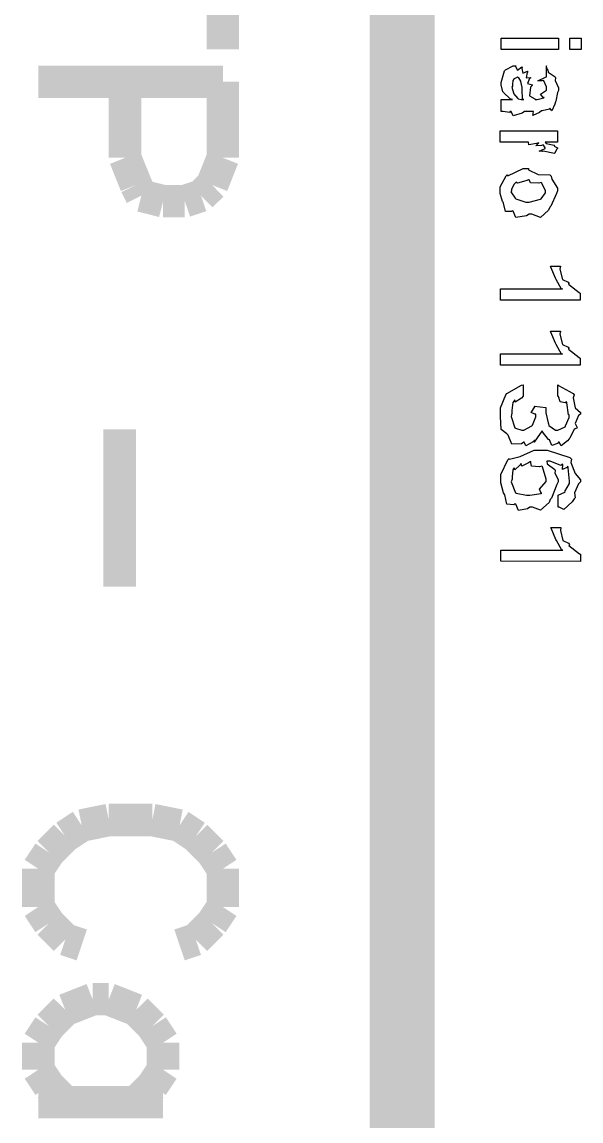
# Model space of a CAD drawing. Extents: x 0.1 to 11.6, y 0.3 to 16.3.
# Drawn here: x 1.4784 to 1.6499, y 1.7942 to 2.1317 of the extents above; entities that cross this region are included whole.
import ezdxf

# ---------------------------------------------------------------- set-up
doc = ezdxf.new("R2010")
doc.units = 0
doc.layers.get('0').update_dxf_attribs({"linetype": 'CONTINUOUS'})

msp = doc.modelspace()

# ---------------------------------------------------------------- linework, layer by layer
at = {"color": 0}
for points, const_width in [([(1.595, 0.520019), (1.595, 4.17665)], 0.02), ([(1.53999, 2.16168), (1.53999, 2.12332)], 0.01), ([(1.48335, 2.11333), (1.53999, 2.11333)], 0.01), ([(1.50999, 2.09), (1.50999, 2.11333)], 0.01), ([(1.53999, 2.11333), (1.53999, 2.09)], 0.01), ([(1.51335, 2.08165), (1.50999, 2.09)], 0.01), ([(1.53999, 2.09), (1.53668, 2.08165)], 0.01), ([(1.51497, 2.07835), (1.51335, 2.08165)], 0.01), ([(1.53668, 2.08165), (1.53331, 2.07835)], 0.01), ([(1.52165, 2.07667), (1.51497, 2.07835)], 0.01), ([(1.53331, 2.07835), (1.52832, 2.07667)], 0.01), ([(1.52832, 2.07667), (1.52165, 2.07667)], 0.01), ([(1.50836, 2.00667), (1.50836, 1.95833)], 0.01), ([(1.49669, 1.88499), (1.49164, 1.88167)], 0.01), ([(1.50499, 1.88667), (1.49669, 1.88499)], 0.01), ([(1.51833, 1.88667), (1.50499, 1.88667)], 0.01), ([(1.52669, 1.88499), (1.51833, 1.88667)], 0.01), ([(1.53168, 1.88167), (1.52669, 1.88499)], 0.01), ([(1.49164, 1.88167), (1.48665, 1.87668)], 0.01), ([(1.53668, 1.87668), (1.53168, 1.88167)], 0.01), ([(1.48665, 1.87668), (1.48335, 1.87169)], 0.01), ([(1.53999, 1.87169), (1.53668, 1.87668)], 0.01), ([(1.48335, 1.87169), (1.48335, 1.85997)], 0.01), ([(1.53999, 1.85997), (1.53999, 1.87169)], 0.01), ([(1.48335, 1.85997), (1.48665, 1.85499)], 0.01), ([(1.53668, 1.85499), (1.53999, 1.85997)], 0.01), ([(1.48665, 1.85499), (1.49164, 1.84999)], 0.01), ([(1.53168, 1.84999), (1.53668, 1.85499)], 0.01), ([(1.49164, 1.84999), (1.49669, 1.84831)], 0.01), ([(1.52669, 1.84831), (1.53168, 1.84999)], 0.01), ([(1.5, 1.83165), (1.49164, 1.82835)], 0.01), ([(1.50499, 1.83165), (1.5, 1.83165)], 0.01), ([(1.51335, 1.82835), (1.50499, 1.83165)], 0.01), ([(1.49164, 1.82835), (1.48665, 1.82335)], 0.01), ([(1.51833, 1.82335), (1.51335, 1.82835)], 0.01), ([(1.48665, 1.82335), (1.48335, 1.81831)], 0.01), ([(1.52165, 1.81831), (1.51833, 1.82335)], 0.01), ([(1.48335, 1.81831), (1.48335, 1.81)], 0.01), ([(1.52165, 1.81), (1.52165, 1.81831)], 0.01), ([(1.48335, 1.81), (1.48665, 1.80501)], 0.01), ([(1.51833, 1.80501), (1.52165, 1.81)], 0.01), ([(1.48665, 1.80501), (1.49164, 1.80003)], 0.01), ([(1.51335, 1.80003), (1.51833, 1.80501)], 0.01), ([(1.52165, 1.80003), (1.48335, 1.80003)], 0.01)]:
    msp.add_lwpolyline(points, dxfattribs=dict(at, const_width=const_width))
for points in [[(1.62538, 2.12668), (1.64296, 2.12668), (1.64296, 2.12321), (1.62538, 2.12321), (1.62538, 2.12668)], [(1.64643, 2.12668), (1.6499, 2.12668), (1.6499, 2.12321), (1.64643, 2.12321), (1.64643, 2.12668)], [(1.62885, 2.10786), (1.62819, 2.10807), (1.62614, 2.11003), (1.62603, 2.11025), (1.62586, 2.11029), (1.62538, 2.11242), (1.62538, 2.11307), (1.62538, 2.11307), (1.62646, 2.11675), (1.62668, 2.11697), (1.62668, 2.11697), (1.62912, 2.11828), (1.62993, 2.11828), (1.62983, 2.118), (1.63038, 2.11692), (1.63172, 2.11794), (1.63189, 2.11783), (1.63172, 2.11746), (1.632, 2.116), (1.63351, 2.11664), (1.63363, 2.11654), (1.63336, 2.11615), (1.63308, 2.11458), (1.63444, 2.11469), (1.6345, 2.11458), (1.63411, 2.11431), (1.63351, 2.11285), (1.63487, 2.11242), (1.63493, 2.11219), (1.63444, 2.11165), (1.63411, 2.10906), (1.63569, 2.10807), (1.63579, 2.10786), (1.63579, 2.10786), (1.63644, 2.10786), (1.63644, 2.10786), (1.63644, 2.10786), (1.63851, 2.1084), (1.63861, 2.10851), (1.63829, 2.10856), (1.63743, 2.10954), (1.63926, 2.11074), (1.63926, 2.11111), (1.63926, 2.11176), (1.63851, 2.11361), (1.6384, 2.11371), (1.63797, 2.11361), (1.63661, 2.11361), (1.639, 2.11475), (1.63926, 2.11481), (1.63926, 2.11828), (1.63921, 2.118), (1.63949, 2.11708), (1.63971, 2.11697), (1.63986, 2.11632), (1.64193, 2.11486), (1.64208, 2.11458), (1.64199, 2.11376), (1.64296, 2.11149), (1.64296, 2.11068), (1.64264, 2.11008), (1.64219, 2.10742), (1.64208, 2.10721), (1.64187, 2.1065), (1.64094, 2.10444), (1.64035, 2.10525), (1.64035, 2.10525), (1.64025, 2.10493), (1.63797, 2.10444), (1.63775, 2.10439), (1.63715, 2.10394), (1.63514, 2.10297), (1.63536, 2.10417), (1.63536, 2.10417), (1.63254, 2.10417), (1.63183, 2.10368), (1.62912, 2.10292), (1.62842, 2.10417), (1.62819, 2.10417), (1.62799, 2.1039), (1.62603, 2.10417), (1.62538, 2.10417), (1.62538, 2.10786), (1.62625, 2.10786), (1.62819, 2.10786), (1.62885, 2.10786)], [(1.63232, 2.10786), (1.63194, 2.10797), (1.63189, 2.11111), (1.63189, 2.11154), (1.63183, 2.11154), (1.63146, 2.11339), (1.63146, 2.1135), (1.63146, 2.1135), (1.63086, 2.11453), (1.63081, 2.11458), (1.63075, 2.11458), (1.63043, 2.11481), (1.63038, 2.11481), (1.63015, 2.11458), (1.62933, 2.11425), (1.62929, 2.11415), (1.62901, 2.11378), (1.62885, 2.11247), (1.62885, 2.11199), (1.62864, 2.11165), (1.62918, 2.10997), (1.62929, 2.10981), (1.62918, 2.10969), (1.63049, 2.10818), (1.63058, 2.10807), (1.63058, 2.10807), (1.63157, 2.10786), (1.63189, 2.10786), (1.63232, 2.10786)], [(1.62506, 2.09831), (1.64264, 2.09831), (1.64264, 2.09483), (1.63894, 2.09483), (1.63917, 2.09435), (1.64165, 2.09386), (1.64176, 2.09375), (1.64171, 2.09358), (1.64264, 2.0931), (1.64264, 2.09289), (1.64242, 2.0925), (1.64187, 2.09147), (1.64176, 2.09136), (1.63829, 2.09201), (1.63801, 2.09196), (1.6371, 2.09201), (1.63894, 2.09283), (1.63894, 2.0931), (1.63894, 2.0931), (1.6384, 2.09392), (1.63829, 2.09397), (1.63775, 2.09381), (1.63607, 2.09364), (1.63699, 2.09463), (1.63699, 2.09463), (1.63629, 2.09435), (1.6339, 2.09397), (1.63374, 2.09483), (1.63374, 2.09483), (1.62506, 2.09483), (1.62506, 2.09831)], [(1.63379, 2.08675), (1.63379, 2.08626), (1.63678, 2.0849), (1.64035, 2.08479), (1.64074, 2.08436), (1.6409, 2.08344), (1.64268, 2.08072), (1.64268, 2.07981), (1.64236, 2.07904), (1.64068, 2.07514), (1.64031, 2.07482), (1.63997, 2.07389), (1.63743, 2.07167), (1.63482, 2.07264), (1.634, 2.07264), (1.63319, 2.07215), (1.62993, 2.07167), (1.62912, 2.07357), (1.62879, 2.07374), (1.62858, 2.07346), (1.62674, 2.07346), (1.62614, 2.07607), (1.62597, 2.07633), (1.62576, 2.07661), (1.62511, 2.07904), (1.62511, 2.07981), (1.62511, 2.08106), (1.6269, 2.08447), (1.62728, 2.08479), (1.62744, 2.08447), (1.63217, 2.08675), (1.63379, 2.08675)], [(1.63379, 2.08328), (1.63297, 2.0829), (1.63038, 2.08225), (1.62993, 2.08247), (1.62989, 2.08242), (1.62939, 2.08192), (1.62858, 2.08035), (1.62858, 2.07981), (1.62836, 2.07953), (1.62967, 2.07758), (1.62989, 2.07742), (1.62989, 2.07742), (1.63297, 2.07633), (1.634, 2.07633), (1.634, 2.07633), (1.63747, 2.07726), (1.63769, 2.07742), (1.63769, 2.07742), (1.639, 2.07921), (1.639, 2.07981), (1.639, 2.07981), (1.63792, 2.08225), (1.63769, 2.08242), (1.63693, 2.08225), (1.63444, 2.08236), (1.63396, 2.08328), (1.63379, 2.08328)], [(1.62517, 2.04628), (1.62517, 2.04975), (1.64426, 2.04975), (1.64388, 2.04969), (1.64225, 2.05268), (1.64208, 2.053), (1.64208, 2.053), (1.64063, 2.05642), (1.64057, 2.05669), (1.64361, 2.05669), (1.64344, 2.05578), (1.64421, 2.05263), (1.64594, 2.05186), (1.64621, 2.05149), (1.64606, 2.05117), (1.64936, 2.04861), (1.64968, 2.04844), (1.64968, 2.04628), (1.62517, 2.04628)], [(1.62517, 2.02632), (1.62517, 2.02978), (1.64426, 2.02979), (1.64388, 2.02974), (1.64225, 2.03271), (1.64208, 2.03304), (1.64208, 2.03304), (1.64063, 2.03646), (1.64057, 2.03672), (1.64361, 2.03672), (1.64344, 2.03581), (1.64421, 2.03267), (1.64594, 2.0319), (1.64621, 2.03151), (1.64606, 2.03119), (1.64936, 2.02864), (1.64968, 2.02849), (1.64968, 2.02631), (1.62517, 2.02632)], [(1.63217, 2.02024), (1.63217, 2.01676), (1.63167, 2.01622), (1.62972, 2.01492), (1.62956, 2.01568), (1.62956, 2.01568), (1.62901, 2.01486), (1.62869, 2.01243), (1.62869, 2.01156), (1.62842, 2.01058), (1.62956, 2.00711), (1.62978, 2.007), (1.62978, 2.007), (1.63172, 2.00635), (1.63237, 2.00635), (1.63237, 2.00635), (1.63476, 2.00765), (1.63499, 2.00786), (1.63499, 2.00786), (1.63607, 2.01047), (1.63607, 2.01133), (1.63574, 2.01129), (1.63456, 2.01178), (1.63569, 2.01351), (1.63564, 2.01372), (1.63911, 2.01329), (1.63911, 2.01318), (1.63911, 2.01296), (1.63911, 2.01286), (1.63911, 2.01172), (1.63981, 2.00863), (1.63997, 2.00831), (1.64003, 2.00782), (1.64208, 2.00635), (1.64279, 2.00635), (1.64279, 2.00635), (1.64501, 2.00743), (1.64518, 2.00765), (1.64512, 2.00765), (1.64626, 2.01025), (1.64626, 2.01112), (1.64606, 2.01112), (1.64551, 2.01481), (1.6454, 2.01503), (1.64507, 2.01481), (1.6435, 2.01508), (1.64301, 2.01671), (1.64279, 2.01676), (1.64279, 2.02024), (1.64301, 2.02013), (1.64746, 2.01764), (1.64779, 2.01719), (1.64751, 2.01633), (1.64811, 2.01324), (1.64974, 2.01182), (1.64974, 2.01133), (1.64914, 2.01085), (1.64811, 2.00846), (1.64876, 2.00721), (1.64865, 2.007), (1.64785, 2.00667), (1.64649, 2.00396), (1.64626, 2.00375), (1.64578, 2.00314), (1.64378, 2.00157), (1.64318, 2.00265), (1.64301, 2.00265), (1.64268, 2.00228), (1.64094, 2.00163), (1.64019, 2.00342), (1.63997, 2.00353), (1.63997, 2.00353), (1.63813, 2.00586), (1.63801, 2.00612), (1.63737, 2.00532), (1.63553, 2.00265), (1.63585, 2.00331), (1.63585, 2.00331), (1.63519, 2.00276), (1.63297, 2.00151), (1.63249, 2.00265), (1.63237, 2.00265), (1.63167, 2.00217), (1.62864, 2.00206), (1.6275, 2.00483), (1.62717, 2.00526), (1.62717, 2.00526), (1.62543, 2.00661), (1.62522, 2.01053), (1.62522, 2.01178), (1.62522, 2.01324), (1.62685, 2.01725), (1.62717, 2.01764), (1.62717, 2.01764), (1.63162, 2.02018), (1.63217, 2.02024)], [(1.64285, 1.98269), (1.64285, 1.98637), (1.64285, 1.98637), (1.64492, 1.98736), (1.64501, 1.98746), (1.64497, 1.98751), (1.64632, 1.98996), (1.64632, 1.99072), (1.64632, 1.99072), (1.64594, 1.99479), (1.64589, 1.99528), (1.64556, 1.99494), (1.64426, 1.99425), (1.64432, 1.99582), (1.64415, 1.99593), (1.64372, 1.9955), (1.64046, 1.99681), (1.63938, 1.99681), (1.63954, 1.99599), (1.64182, 1.99431), (1.64199, 1.99397), (1.64187, 1.99317), (1.64285, 1.99121), (1.64285, 1.9905), (1.64253, 1.98964), (1.64085, 1.98546), (1.64046, 1.98508), (1.64008, 1.98415), (1.63747, 1.98178), (1.63499, 1.98269), (1.63417, 1.98269), (1.63346, 1.98221), (1.63069, 1.98172), (1.62993, 1.98361), (1.62961, 1.98378), (1.62929, 1.98344), (1.62711, 1.98367), (1.62651, 1.98649), (1.62636, 1.98682), (1.62608, 1.98714), (1.62528, 1.99018), (1.62528, 1.99115), (1.62528, 1.99278), (1.62744, 1.99724), (1.62788, 1.99767), (1.62793, 1.9975), (1.63118, 1.99826), (1.63553, 2.00026), (1.63699, 2.00026), (1.63949, 2.00026), (1.64643, 1.99793), (1.64697, 1.99744), (1.64681, 1.99642), (1.64806, 1.99306), (1.64979, 1.99115), (1.64979, 1.9905), (1.64914, 1.98985), (1.64794, 1.98708), (1.64806, 1.98557), (1.64785, 1.98529), (1.64714, 1.98438), (1.64458, 1.98199), (1.64322, 1.98275), (1.64285, 1.98269)], [(1.63439, 1.99679), (1.63379, 1.99636), (1.63172, 1.99533), (1.63157, 1.99615), (1.63157, 1.99615), (1.63113, 1.9956), (1.62956, 1.99419), (1.62939, 1.99485), (1.62939, 1.99485), (1.62896, 1.99414), (1.62875, 1.99208), (1.62875, 1.99137), (1.62847, 1.9905), (1.62983, 1.98714), (1.63004, 1.98703), (1.63004, 1.98703), (1.63314, 1.98637), (1.63417, 1.98637), (1.63417, 1.98637), (1.63764, 1.98692), (1.63786, 1.98703), (1.63769, 1.98703), (1.63721, 1.98828), (1.63917, 1.99061), (1.63917, 1.99137), (1.63917, 1.99137), (1.63807, 1.99506), (1.63786, 1.99528), (1.63715, 1.99506), (1.63471, 1.99533), (1.63444, 1.99681), (1.63439, 1.99679)], [(1.62528, 1.9661), (1.62528, 1.96957), (1.64437, 1.96957), (1.64399, 1.96951), (1.64236, 1.9725), (1.64219, 1.97282), (1.64219, 1.97282), (1.64074, 1.97624), (1.64068, 1.97651), (1.64372, 1.97651), (1.64356, 1.97558), (1.64432, 1.97244), (1.64606, 1.97168), (1.64632, 1.97131), (1.64615, 1.97097), (1.64947, 1.96843), (1.64979, 1.96826), (1.64979, 1.96608), (1.62528, 1.9661)]]:
    msp.add_lwpolyline(points, close=True, dxfattribs=at)

doc.saveas('drawing.dxf')
